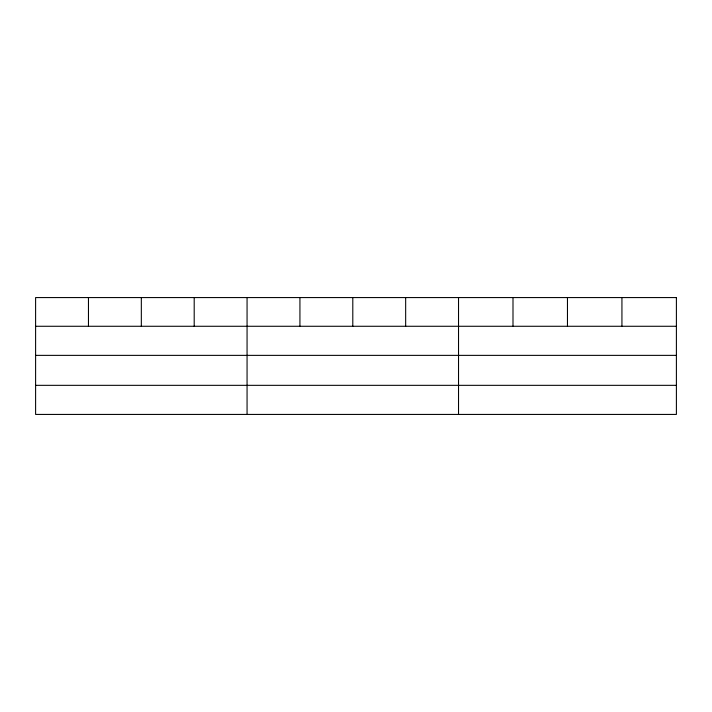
<?xml version="1.0" encoding="UTF-8"?>
<svg xmlns="http://www.w3.org/2000/svg" width="712" height="712" viewBox="0 0 712 712"><rect width="100%" height="100%" fill="white"/><g stroke="black" fill="none" stroke-linecap="round" stroke-linejoin="round"><path stroke-width="1.07" d="M35.6 326.274L676.4 326.274M35.6 355.368L676.4 355.368M35.6 385.334L676.4 385.334M621.932 297.572L621.932 326.274M567.464 297.572L567.464 326.274M512.996 297.572L512.996 326.274M458.528 297.572L458.528 414.428M405.662 297.572L405.662 326.274M352.796 297.572L352.796 326.274M299.93 297.572L299.93 326.274M247.064 297.572L247.064 414.428M194.198 297.572L194.198 326.274M141.332 297.572L141.332 326.274M88.466 297.572L88.466 326.274M676.4 297.572L35.6 297.572L35.6 414.428L676.4 414.428L676.4 297.572"/></g></svg>
